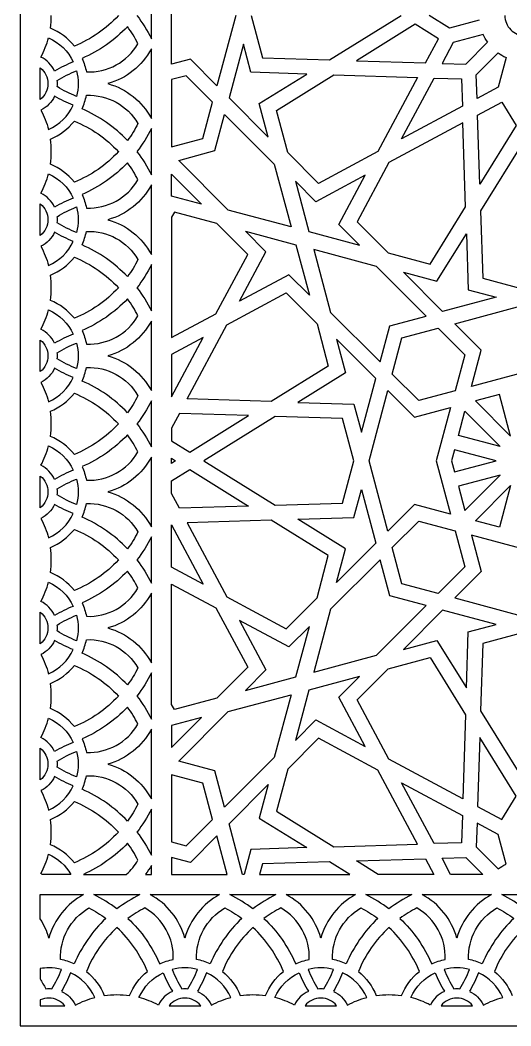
# Model space of a CAD drawing. Extents: x 7787 to 8787, y 5383 to 7383.
# Drawn here: x 7787 to 8273, y 5383 to 6378 of the extents above; entities that cross this region are included whole.
import ezdxf

# ---------------------------------------------------------------- set-up
doc = ezdxf.new("R2010")
doc.units = 0
doc.layers.add('DEFAULT_LAYER', color=1, linetype='CONTINUOUS')

msp = doc.modelspace()

# ---------------------------------------------------------------- linework, layer by layer
at = {"layer": 'DEFAULT_LAYER'}
for p, q in [((7786.82, 7382.55), (7786.82, 5382.55)), ((7936.82, 6334.32), (7936.82, 6430.79)), ((7916.82, 6359.68), (7916.82, 6405.43)), ((8000.45, 6382.55), (7981.83, 6313.08)), ((8015.65, 6382.55), (8026.84, 6340.79)), ((8093.45, 6338.68), (8164.18, 6382.55)), ((8212.08, 6370.13), (8192.04, 6382.55)), ((8178.11, 6373.92), (8119.96, 6337.85)), ((8201.18, 6359.61), (8178.11, 6373.92)), ((8241.66, 6378.06), (8212.08, 6370.13)), ((8245.47, 6363.87), (8215.88, 6355.94)), ((8008.05, 6354.19), (7993.82, 6301.09)), ((8015.48, 6326.45), (8008.05, 6354.19)), ((8188.36, 6335.68), (8201.18, 6359.61)), ((8215.88, 6355.94), (8204.74, 6335.17)), ((8228.3, 6334.42), (8249.96, 6356.08)), ((7916.82, 6280.78), (7916.82, 6349.62)), ((8238.69, 6324.04), (8260.35, 6345.7)), ((7955.57, 6339.34), (7936.82, 6334.32)), ((7981.83, 6313.08), (7955.57, 6339.34)), ((8026.84, 6340.79), (8093.45, 6338.68)), ((8119.96, 6337.85), (8188.36, 6335.68)), ((8204.74, 6335.17), (8228.3, 6334.42)), ((8268.14, 6341.2), (8260.21, 6311.61)), ((7806.82, 6299.57), (7806.82, 6330.83)), ((7951.18, 6322.96), (7936.82, 6319.12)), ((7977.45, 6296.7), (7951.18, 6322.96)), ((8070.91, 6324.7), (8015.48, 6326.45)), ((8023.78, 6295.47), (8070.91, 6324.7)), ((8040.79, 6288.74), (8097.42, 6323.87)), ((8097.42, 6323.87), (8180.61, 6321.24)), ((8239.43, 6300.48), (8238.69, 6324.04)), ((7936.82, 6319.12), (7936.82, 6252.52)), ((8180.61, 6321.24), (8141.29, 6247.88)), ((8164.67, 6260.41), (8197, 6320.72)), ((8197, 6320.72), (8224.13, 6319.86)), ((8224.13, 6319.86), (8224.98, 6292.73)), ((8260.21, 6311.61), (8239.43, 6300.48)), ((7967.83, 6260.83), (7977.45, 6296.7)), ((7993.82, 6301.09), (8032.69, 6262.22)), ((8032.69, 6262.22), (8023.78, 6295.47)), ((8224.98, 6292.73), (8164.67, 6260.41)), ((8239.95, 6284.09), (8263.87, 6296.91)), ((8263.87, 6296.91), (8278.18, 6273.85)), ((7979.82, 6248.84), (7989.44, 6284.71)), ((7989.44, 6284.71), (8038.56, 6235.58)), ((8051.98, 6246.97), (8040.79, 6288.74)), ((8242.11, 6215.7), (8239.95, 6284.09)), ((8225.5, 6276.35), (8152.14, 6237.03)), ((8228.13, 6193.16), (8225.5, 6276.35)), ((8278.18, 6273.85), (8242.11, 6215.7)), ((7916.82, 6224.97), (7916.82, 6270.73)), ((7936.82, 6252.52), (7967.83, 6260.83)), ((8286.82, 6259.92), (8242.95, 6189.19)), ((7943.95, 6239.23), (7979.82, 6248.84)), ((8082.56, 6216.4), (8051.98, 6246.97)), ((8141.29, 6247.88), (8082.56, 6216.4)), ((7993.08, 6190.1), (7943.95, 6239.23)), ((8038.56, 6235.58), (8055.21, 6173.45)), ((8152.14, 6237.03), (8120.66, 6178.29)), ((7936.82, 6225.59), (7966.44, 6195.97)), ((7936.82, 6203.9), (7936.82, 6225.59)), ((8128.77, 6224.5), (8079.88, 6198.3)), ((8102.57, 6175.62), (8128.77, 6224.5)), ((7916.82, 6146.08), (7916.82, 6214.92)), ((8079.88, 6198.3), (8059.58, 6218.6)), ((8059.58, 6218.6), (8072.96, 6168.69)), ((7966.44, 6195.97), (7936.82, 6203.9)), ((7806.82, 6164.86), (7806.82, 6196.13)), ((8193, 6136.53), (8228.13, 6193.16)), ((7939.92, 6187.87), (7936.82, 6182.87)), ((7936.82, 6182.87), (7936.82, 6063.8)), ((7981.69, 6176.68), (7939.92, 6187.87)), ((8055.21, 6173.45), (7993.08, 6190.1)), ((8242.95, 6189.19), (8245.05, 6122.58)), ((8012.27, 6146.1), (7981.69, 6176.68)), ((8122.87, 6155.32), (8102.57, 6175.62)), ((8120.66, 6178.29), (8151.24, 6147.72)), ((8030.36, 6148.78), (8010.06, 6169.08)), ((8010.06, 6169.08), (8059.97, 6155.7)), ((8072.96, 6168.69), (8122.87, 6155.32)), ((8199.73, 6119.52), (8228.97, 6166.65)), ((8228.97, 6166.65), (8230.72, 6111.22)), ((8059.97, 6155.7), (8073.34, 6105.79)), ((7980.78, 6087.37), (8012.27, 6146.1)), ((8004.16, 6099.9), (8030.36, 6148.78)), ((8077.71, 6150.95), (8094.36, 6088.81)), ((8139.85, 6134.3), (8077.71, 6150.95)), ((8151.24, 6147.72), (8193, 6136.53)), ((7916.82, 6090.27), (7916.82, 6136.02)), ((8188.98, 6085.17), (8139.85, 6134.3)), ((8053.04, 6126.09), (8004.16, 6099.9)), ((8073.34, 6105.79), (8053.04, 6126.09)), ((8205.35, 6089.56), (8166.49, 6128.43)), ((8166.49, 6128.43), (8199.73, 6119.52)), ((8245.05, 6122.58), (8286.82, 6111.39)), ((7991.63, 6076.52), (8050.37, 6108)), ((8050.37, 6108), (8080.94, 6077.43)), ((8258.45, 6103.79), (8205.35, 6089.56)), ((8230.72, 6111.22), (8258.45, 6103.79)), ((8217.34, 6077.57), (8286.82, 6096.19)), ((7936.82, 6063.8), (7980.78, 6087.37)), ((8094.36, 6088.81), (8143.49, 6039.68)), ((8153.1, 6075.56), (8188.98, 6085.17)), ((7916.82, 6011.37), (7916.82, 6080.21)), ((7952.31, 6003.16), (7991.63, 6076.52)), ((8080.94, 6077.43), (8092.13, 6035.66)), ((8143.49, 6039.68), (8153.1, 6075.56)), ((8165.09, 6063.57), (8200.97, 6073.18)), ((8200.97, 6073.18), (8227.23, 6046.92)), ((8243.61, 6051.31), (8217.34, 6077.57)), ((7936.82, 6005.34), (7968.26, 6063.99)), ((7968.26, 6063.99), (7936.82, 6047.14)), ((8155.48, 6027.69), (8165.09, 6063.57)), ((7806.82, 6030.16), (7806.82, 6061.42)), ((8139.1, 6023.31), (8100.23, 6062.17)), ((8100.23, 6062.17), (8109.14, 6028.93)), ((7936.82, 6047.14), (7936.82, 6005.34)), ((8227.23, 6046.92), (8217.62, 6011.05)), ((8233.99, 6015.43), (8243.61, 6051.31)), ((8092.13, 6035.66), (8035.5, 6000.53)), ((8109.14, 6028.93), (8062.01, 5999.69)), ((8124.87, 5970.21), (8139.1, 6023.31)), ((8181.74, 6001.43), (8155.48, 6027.69)), ((8286.82, 6029.59), (8233.99, 6015.43)), ((8035.5, 6000.53), (7952.31, 6003.16)), ((8132.47, 5941.84), (8151.09, 6011.32)), ((8151.09, 6011.32), (8177.35, 5985.05)), ((8217.62, 6011.05), (8181.74, 6001.43)), ((8261.59, 6007.63), (8237.79, 6001.25)), ((8272.63, 5966.41), (8261.59, 6007.63)), ((7916.82, 5955.56), (7916.82, 6001.32)), ((8062.01, 5999.69), (8117.44, 5997.94)), ((8117.44, 5997.94), (8124.87, 5970.21)), ((8177.35, 5985.05), (8213.23, 5994.67)), ((8213.23, 5994.67), (8199.07, 5941.84)), ((8237.79, 6001.25), (8272.63, 5966.41)), ((7944.57, 5988.71), (7936.82, 5974.25)), ((8012.97, 5986.55), (7944.57, 5988.71)), ((7954.81, 5950.48), (8012.97, 5986.55)), ((8039.47, 5985.71), (7968.74, 5941.84)), ((8106.08, 5983.61), (8039.47, 5985.71)), ((8117.27, 5941.84), (8106.08, 5983.61)), ((8221.04, 5967.07), (8227.41, 5990.87)), ((8227.41, 5990.87), (8262.25, 5956.03)), ((7936.82, 5974.25), (7936.82, 5961.64)), ((8262.25, 5956.03), (8221.04, 5967.07)), ((7936.82, 5961.64), (7954.81, 5950.48)), ((7916.82, 5876.67), (7916.82, 5945.51)), ((7936.82, 5944.36), (7940.88, 5941.84)), ((7936.82, 5939.32), (7936.82, 5944.36)), ((8217.23, 5952.89), (8214.28, 5941.84)), ((8258.45, 5941.84), (8217.23, 5952.89)), ((7940.88, 5941.84), (7936.82, 5939.32)), ((7936.82, 5922.04), (7954.81, 5933.2)), ((7954.81, 5933.2), (8012.97, 5897.13)), ((7968.74, 5941.84), (8039.47, 5897.97)), ((8106.08, 5900.08), (8117.27, 5941.84)), ((8151.09, 5872.37), (8132.47, 5941.84)), ((8199.07, 5941.84), (8213.23, 5889.02)), ((8214.28, 5941.84), (8217.23, 5930.8)), ((8217.23, 5930.8), (8258.45, 5941.84)), ((7806.82, 5895.45), (7806.82, 5926.72)), ((8262.25, 5927.66), (8221.04, 5916.61)), ((8227.41, 5892.82), (8262.25, 5927.66)), ((7936.82, 5909.43), (7936.82, 5922.04)), ((8117.44, 5885.74), (8124.87, 5913.47)), ((8124.87, 5913.47), (8139.1, 5860.38)), ((8221.04, 5916.61), (8227.41, 5892.82)), ((8237.79, 5882.44), (8272.63, 5917.28)), ((8272.63, 5917.28), (8261.59, 5876.06)), ((7944.57, 5894.97), (7936.82, 5909.43)), ((8012.97, 5897.13), (7944.57, 5894.97)), ((8039.47, 5897.97), (8106.08, 5900.08)), ((8177.35, 5898.63), (8151.09, 5872.37)), ((8213.23, 5889.02), (8177.35, 5898.63)), ((8062.01, 5883.99), (8117.44, 5885.74)), ((8109.14, 5854.76), (8062.01, 5883.99)), ((7936.82, 5878.35), (7968.26, 5819.69)), ((7936.82, 5836.54), (7936.82, 5878.35)), ((8035.5, 5883.15), (7952.31, 5880.52)), ((7952.31, 5880.52), (7991.63, 5807.16)), ((8092.13, 5848.03), (8035.5, 5883.15)), ((8155.48, 5855.99), (8181.74, 5882.25)), ((8181.74, 5882.25), (8217.62, 5872.64)), ((8261.59, 5876.06), (8237.79, 5882.44)), ((7916.82, 5820.86), (7916.82, 5866.61)), ((8217.62, 5872.64), (8227.23, 5836.76)), ((8286.82, 5854.1), (8233.99, 5868.25)), ((8233.99, 5868.25), (8243.61, 5832.38)), ((8139.1, 5860.38), (8100.23, 5821.51)), ((8100.23, 5821.51), (8109.14, 5854.76)), ((8165.09, 5820.12), (8155.48, 5855.99)), ((8080.94, 5806.26), (8092.13, 5848.03)), ((8143.49, 5844), (8094.36, 5794.87)), ((8153.1, 5808.13), (8143.49, 5844)), ((7968.26, 5819.69), (7936.82, 5836.54)), ((8227.23, 5836.76), (8200.97, 5810.5)), ((8243.61, 5832.38), (8217.34, 5806.11)), ((7936.82, 5819.88), (7980.78, 5796.32)), ((7936.82, 5700.82), (7936.82, 5819.88)), ((8200.97, 5810.5), (8165.09, 5820.12)), ((7916.82, 5741.96), (7916.82, 5810.8)), ((7991.63, 5807.16), (8050.37, 5775.68)), ((8050.37, 5775.68), (8080.94, 5806.26)), ((8188.98, 5798.51), (8153.1, 5808.13)), ((8217.34, 5806.11), (8286.82, 5787.5)), ((7980.78, 5796.32), (8012.27, 5737.58)), ((8094.36, 5794.87), (8077.71, 5732.73)), ((8139.85, 5749.38), (8188.98, 5798.51)), ((8205.35, 5794.12), (8166.49, 5755.26)), ((8258.45, 5779.9), (8205.35, 5794.12)), ((7806.82, 5760.75), (7806.82, 5792.01)), ((8004.16, 5783.79), (8030.36, 5734.91)), ((8053.04, 5757.59), (8004.16, 5783.79)), ((8073.34, 5777.89), (8053.04, 5757.59)), ((8059.97, 5727.98), (8073.34, 5777.89)), ((8230.72, 5772.47), (8258.45, 5779.9)), ((8166.49, 5755.26), (8199.73, 5764.16)), ((8199.73, 5764.16), (8228.97, 5717.04)), ((8228.97, 5717.04), (8230.72, 5772.47)), ((8286.82, 5772.3), (8245.05, 5761.1)), ((8245.05, 5761.1), (8242.95, 5694.5)), ((8077.71, 5732.73), (8139.85, 5749.38)), ((8151.24, 5735.97), (8193, 5747.16)), ((8193, 5747.16), (8228.13, 5690.53)), ((8012.27, 5737.58), (7981.69, 5707.01)), ((8030.36, 5734.91), (8010.06, 5714.61)), ((8120.66, 5705.39), (8151.24, 5735.97)), ((7916.82, 5686.15), (7916.82, 5731.91)), ((8010.06, 5714.61), (8059.97, 5727.98)), ((8122.87, 5728.37), (8072.96, 5714.99)), ((8102.57, 5708.06), (8122.87, 5728.37)), ((8072.96, 5714.99), (8059.58, 5665.08)), ((7981.69, 5707.01), (7939.92, 5695.81)), ((7993.08, 5693.59), (8055.21, 5710.24)), ((8055.21, 5710.24), (8038.56, 5648.1)), ((8128.77, 5659.18), (8102.57, 5708.06)), ((8152.14, 5646.65), (8120.66, 5705.39)), ((7939.92, 5695.81), (7936.82, 5700.82)), ((8242.95, 5694.5), (8286.82, 5623.77)), ((7936.82, 5658.1), (7966.44, 5687.72)), ((7966.44, 5687.72), (7936.82, 5679.78)), ((7943.95, 5644.46), (7993.08, 5693.59)), ((8059.58, 5665.08), (8079.88, 5685.38)), ((8079.88, 5685.38), (8128.77, 5659.18)), ((8228.13, 5690.53), (8225.5, 5607.34)), ((7916.82, 5607.26), (7916.82, 5676.1)), ((7936.82, 5679.78), (7936.82, 5658.1)), ((8082.56, 5667.29), (8051.98, 5636.71)), ((8141.29, 5635.81), (8082.56, 5667.29)), ((8242.11, 5667.99), (8239.95, 5599.59)), ((8278.18, 5609.84), (8242.11, 5667.99)), ((7806.82, 5626.04), (7806.82, 5657.31)), ((8038.56, 5648.1), (7989.44, 5598.97)), ((8225.5, 5607.34), (8152.14, 5646.65)), ((7979.82, 5634.85), (7943.95, 5644.46)), ((7989.44, 5598.97), (7979.82, 5634.85)), ((8051.98, 5636.71), (8040.79, 5594.95)), ((8180.61, 5562.45), (8141.29, 5635.81)), ((7967.83, 5622.86), (7936.82, 5631.17)), ((7936.82, 5631.17), (7936.82, 5564.57)), ((7977.45, 5586.98), (7967.83, 5622.86)), ((7993.82, 5582.59), (8032.69, 5621.46)), ((8032.69, 5621.46), (8023.78, 5588.21)), ((8164.67, 5623.28), (8224.98, 5590.95)), ((8197, 5562.97), (8164.67, 5623.28)), ((8263.87, 5586.77), (8278.18, 5609.84)), ((7916.82, 5551.45), (7916.82, 5597.2)), ((8040.79, 5594.95), (8097.42, 5559.82)), ((8239.95, 5599.59), (8263.87, 5586.77)), ((7951.18, 5560.72), (7977.45, 5586.98)), ((8023.78, 5588.21), (8070.91, 5558.98)), ((8224.98, 5590.95), (8224.13, 5563.82)), ((8007.23, 5532.55), (7993.82, 5582.59)), ((8239.43, 5583.21), (8238.69, 5559.65)), ((8260.21, 5572.07), (8239.43, 5583.21)), ((7981.83, 5570.6), (7955.57, 5544.34)), ((7992.03, 5532.55), (7981.83, 5570.6)), ((8268.14, 5542.48), (8260.21, 5572.07)), ((7936.82, 5564.57), (7951.18, 5560.72)), ((8015.48, 5557.23), (8008.87, 5532.55)), ((8070.91, 5558.98), (8015.48, 5557.23)), ((8097.42, 5559.82), (8180.61, 5562.45)), ((8224.13, 5563.82), (8197, 5562.97)), ((8238.69, 5559.65), (8260.35, 5537.99)), ((7955.57, 5544.34), (7936.82, 5549.37)), ((7936.82, 5549.37), (7936.82, 5532.55)), ((8093.45, 5545), (8026.84, 5542.9)), ((8113.52, 5532.55), (8093.45, 5545)), ((8119.96, 5545.84), (8188.36, 5548)), ((8141.38, 5532.55), (8119.96, 5545.84)), ((8188.36, 5548), (8196.63, 5532.55)), ((8204.74, 5548.52), (8228.3, 5549.26)), ((8213.3, 5532.55), (8204.74, 5548.52)), ((8228.3, 5549.26), (8245.01, 5532.55)), ((7916.82, 5532.55), (7916.82, 5541.39)), ((8026.84, 5542.9), (8024.07, 5532.55)), ((7837.23, 5532.55), (7808.82, 5532.55)), ((7849.56, 5532.55), (7892.08, 5532.55)), ((7911.17, 5532.55), (7916.82, 5532.55)), ((7936.82, 5532.55), (7992.03, 5532.55)), ((8008.87, 5532.55), (8007.23, 5532.55)), ((8024.07, 5532.55), (8113.52, 5532.55)), ((8196.63, 5532.55), (8141.38, 5532.55)), ((8245.01, 5532.55), (8213.3, 5532.55)), ((7806.82, 5512.55), (7849.77, 5512.55)), ((7806.82, 5488.56), (7806.82, 5512.55)), ((7859.83, 5512.55), (7905.58, 5512.55)), ((7915.64, 5512.55), (7984.48, 5512.55)), ((7994.53, 5512.55), (8040.28, 5512.55)), ((8050.34, 5512.55), (8119.18, 5512.55)), ((8129.24, 5512.55), (8174.99, 5512.55)), ((8185.05, 5512.55), (8253.89, 5512.55)), ((8263.94, 5512.55), (8309.69, 5512.55)), ((7806.82, 5439.29), (7806.82, 5429.23)), ((7806.82, 5408.18), (7806.82, 5402.55)), ((7806.82, 5402.55), (7830.98, 5402.55)), ((7934.42, 5402.55), (7965.69, 5402.55)), ((8069.13, 5402.55), (8100.39, 5402.55)), ((8203.83, 5402.55), (8235.1, 5402.55)), ((7786.82, 5382.55), (8786.82, 5382.55))]:
    msp.add_line(p, q, dxfattribs=at)
for centre, radius, start, end in [((7730.36, 6382.55), 87.36, 351.79778, 0), ((8286.82, 6382.55), 19.8, 180, 225), ((7793.84, 6299.04), 123.02, 26.92141, 36.13169), ((7794.39, 6315.2), 59.3, 38.73294, 67.76315), ((8286.82, 6382.55), 19.8, 225, 270), ((7730.36, 6382.55), 87.36, 331.96892, 345.49442), ((7854.85, 6383), 56.28, 267.65454, 329.8598), ((7794.39, 6315.2), 29.37, 24.9363, 63.54326), ((8286.82, 6382.55), 45.38, 234.31154, 245.68846), ((7881.32, 6228), 116.42, 111.07779, 121.1935), ((7794.39, 6315.2), 29.37, 0, 5.71559), ((7794.39, 6315.2), 29.37, 354.28441, 0), ((7794.39, 6315.2), 59.3, 335.09274, 348.75967), ((7794.39, 6315.2), 49.9, 294.31982, 334.57033), ((7793.84, 6164.33), 137.12, 43.56359, 66.65601), ((7794.39, 6315.2), 59.3, 292.23685, 321.26706), ((7730.36, 6247.85), 87.36, 0, 8.20222), ((7730.36, 6247.85), 87.36, 351.79778, 0), ((7794.39, 6180.5), 59.3, 38.73294, 67.76315), ((7793.84, 6164.33), 123.02, 26.92141, 36.13169), ((7730.36, 6247.85), 87.36, 331.96892, 345.49442), ((7854.85, 6248.29), 56.28, 267.65454, 329.8598), ((7794.39, 6180.5), 29.37, 24.9363, 63.54326), ((7881.32, 6093.29), 116.42, 111.07779, 121.1935), ((7794.39, 6180.5), 29.37, 360, 5.71559), ((7794.39, 6180.5), 29.37, 354.28441, 0), ((7794.39, 6180.5), 59.3, 335.09274, 348.75967), ((7794.39, 6180.5), 49.9, 294.31982, 334.57033), ((7793.84, 6029.63), 137.12, 43.56359, 66.65601), ((7794.39, 6180.5), 59.3, 292.23685, 321.26706), ((7730.36, 6113.14), 87.36, 0, 8.20222), ((7730.36, 6113.14), 87.36, 351.79778, 0), ((7794.39, 6045.79), 59.3, 38.73294, 67.76315), ((7793.84, 6029.63), 123.02, 26.92141, 36.13169), ((7730.36, 6113.14), 87.36, 331.96892, 345.49442), ((7854.85, 6113.59), 56.28, 267.65454, 329.8598), ((7794.39, 6045.79), 29.37, 24.9363, 63.54326), ((7881.32, 5958.59), 116.42, 111.07779, 121.1935), ((7794.39, 6045.79), 29.37, 0, 5.71559), ((7794.39, 6045.79), 29.37, 354.28441, 0), ((7794.39, 6045.79), 59.3, 335.09274, 348.75967), ((7794.39, 6045.79), 49.9, 294.31982, 334.57033), ((7793.84, 5894.92), 137.12, 43.56359, 66.65601), ((7794.39, 6045.79), 59.3, 292.23685, 321.26706), ((7730.36, 5978.44), 87.36, 0, 8.20222), ((7730.36, 5978.44), 87.36, 351.79778, 0), ((7794.39, 5911.09), 59.3, 38.73294, 67.76315), ((7793.84, 5894.92), 123.02, 26.92141, 36.13169), ((7730.36, 5978.44), 87.36, 331.96892, 345.49442), ((7854.85, 5978.88), 56.28, 267.65454, 329.8598), ((7794.39, 5911.09), 29.37, 24.9363, 63.54326), ((7881.32, 5823.88), 116.42, 111.07779, 121.1935), ((7794.39, 5911.09), 29.37, 0, 5.71559), ((7794.39, 5911.09), 29.37, 354.28441, 0), ((7794.39, 5911.09), 59.3, 335.09274, 348.75967), ((7794.39, 5911.09), 49.9, 294.31982, 334.57033), ((7793.84, 5760.22), 137.12, 43.56359, 66.65601), ((7794.39, 5911.09), 59.3, 292.23685, 321.26706), ((7730.36, 5843.73), 87.36, 0, 8.20222), ((7730.36, 5843.73), 87.36, 351.79778, 0), ((7794.39, 5776.38), 59.3, 38.73294, 67.76315), ((7793.84, 5760.22), 123.02, 26.92141, 36.13169), ((7730.36, 5843.73), 87.36, 331.96892, 345.49442), ((7854.85, 5844.18), 56.28, 267.65454, 329.8598), ((7794.39, 5776.38), 29.37, 24.9363, 63.54326), ((7881.32, 5689.18), 116.42, 111.07779, 121.1935), ((7794.39, 5776.38), 29.37, 360, 5.71559), ((7794.39, 5776.38), 29.37, 354.28441, 0), ((7794.39, 5776.38), 59.3, 335.09274, 348.75967), ((7794.39, 5776.38), 49.9, 294.31982, 334.57033), ((7793.84, 5625.51), 137.12, 43.56359, 66.65601), ((7794.39, 5776.38), 59.3, 292.23685, 321.26706), ((7730.36, 5709.03), 87.36, 0, 8.20222), ((7730.36, 5709.03), 87.36, 351.79778, 0), ((7794.39, 5641.68), 59.3, 38.73294, 67.76315), ((7793.84, 5625.51), 123.02, 26.92141, 36.13169), ((7730.36, 5709.03), 87.36, 331.96892, 345.49442), ((7854.85, 5709.47), 56.28, 267.65454, 329.8598), ((7794.39, 5641.68), 29.37, 24.9363, 63.54326), ((7881.32, 5554.47), 116.42, 111.07779, 121.1935), ((7794.39, 5641.68), 29.37, 0, 5.71559), ((7794.39, 5641.68), 29.37, 354.28441, 0), ((7794.39, 5641.68), 59.3, 335.09274, 348.75967), ((7794.39, 5641.68), 49.9, 294.31982, 334.57033), ((7793.84, 5490.81), 137.12, 43.56359, 66.65601), ((7794.39, 5641.68), 59.3, 292.23685, 321.26706), ((7730.36, 5574.32), 87.36, 0, 8.20222), ((7730.36, 5574.32), 87.36, 351.79778, 0), ((7794.39, 5506.97), 59.3, 38.73294, 67.76315), ((7793.84, 5490.81), 123.02, 26.92141, 36.13169), ((7730.36, 5574.32), 87.36, 331.96892, 345.49442), ((7854.85, 5574.77), 56.28, 311.40978, 329.8598), ((7794.39, 5506.97), 29.37, 60.56771, 63.54326), ((7883.15, 5450.59), 70.38, 118.30696, 164.41197), ((7799.19, 5389.57), 137.12, 52.4767, 63.75188), ((7966.22, 5389.57), 137.12, 116.24812, 127.5233), ((7882.26, 5450.59), 70.38, 15.58803, 61.69304), ((8017.85, 5450.59), 70.38, 118.30696, 164.41197), ((7933.89, 5389.57), 137.12, 52.4767, 63.75188), ((8100.93, 5389.57), 137.12, 116.24812, 127.5233), ((8016.97, 5450.59), 70.38, 15.58803, 61.69304), ((8152.56, 5450.59), 70.38, 118.30696, 164.41197), ((8068.6, 5389.57), 137.12, 52.4767, 63.75188), ((8235.63, 5389.57), 137.12, 116.24812, 127.5233), ((8151.67, 5450.59), 70.38, 15.58803, 61.69304), ((8287.26, 5450.59), 70.38, 118.30696, 164.41197), ((8203.3, 5389.57), 137.12, 52.4767, 63.75188), ((7966.22, 5389.57), 123.02, 116.92141, 126.13169), ((7882.26, 5450.59), 56.28, 357.65454, 59.8598), ((8100.93, 5389.57), 123.02, 116.92141, 126.13169), ((8016.97, 5450.59), 56.28, 357.65454, 59.8598), ((8235.63, 5389.57), 123.02, 116.92141, 126.13169), ((8151.67, 5450.59), 56.28, 357.65454, 59.8598), ((7747.56, 5450.59), 70.38, 15.58803, 32.64915), ((7966.22, 5389.57), 137.12, 133.56359, 156.65601), ((8100.93, 5389.57), 137.12, 133.56359, 156.65601), ((8235.63, 5389.57), 137.12, 133.56359, 156.65601), ((8370.34, 5389.57), 137.12, 133.56359, 156.65601), ((7966.22, 5389.57), 123.02, 132.75747, 157.63598), ((7799.19, 5389.57), 123.02, 22.36402, 47.24253), ((8100.93, 5389.57), 123.02, 132.75747, 157.63598), ((7933.89, 5389.57), 123.02, 22.36402, 47.24253), ((8235.63, 5389.57), 123.02, 132.75747, 157.63598), ((8068.6, 5389.57), 123.02, 22.36402, 47.24253), ((8370.34, 5389.57), 123.02, 132.75747, 157.63598), ((7815.35, 5390.12), 59.3, 65.09274, 78.75967), ((7950.06, 5390.12), 59.3, 65.09274, 78.75967), ((8084.76, 5390.12), 59.3, 65.09274, 78.75967), ((8219.47, 5390.12), 59.3, 65.09274, 78.75967), ((7815.35, 5390.12), 49.9, 90, 99.8457), ((7815.35, 5390.12), 49.9, 75.38219, 90), ((7728.15, 5477.06), 107.02, 327.37073, 338.82961), ((7950.06, 5390.12), 49.9, 90, 104.61781), ((8037.26, 5477.06), 107.02, 201.17039, 212.62927), ((7950.06, 5390.12), 49.9, 75.38219, 90), ((7862.85, 5477.06), 107.02, 327.37073, 338.82961), ((8084.76, 5390.12), 49.9, 90, 104.61781), ((8171.97, 5477.06), 107.02, 201.17039, 212.62927), ((8084.76, 5390.12), 49.9, 75.38219, 90), ((7997.56, 5477.06), 107.02, 327.37073, 338.82961), ((8219.47, 5390.12), 49.9, 90, 104.61781), ((8306.67, 5477.06), 107.02, 201.17039, 212.62927), ((8219.47, 5390.12), 49.9, 75.38219, 90), ((8132.26, 5477.06), 107.02, 327.37073, 338.82961), ((7902.56, 5477.06), 107.02, 206.54679, 212.62927), ((7815.35, 5390.12), 49.9, 24.31982, 64.57033), ((8037.26, 5477.06), 116.42, 201.07779, 211.1935), ((7950.06, 5390.12), 49.9, 24.31982, 64.57033), ((8171.97, 5477.06), 116.42, 201.07779, 211.1935), ((8084.76, 5390.12), 49.9, 24.31982, 64.57033), ((8306.67, 5477.06), 116.42, 201.07779, 211.1935), ((8219.47, 5390.12), 49.9, 24.31982, 64.57033), ((7950.06, 5390.12), 29.37, 114.9363, 153.54326), ((8084.76, 5390.12), 29.37, 114.9363, 153.54326), ((8219.47, 5390.12), 29.37, 114.9363, 153.54326), ((7815.35, 5390.12), 19.97, 90, 115.28973), ((7815.35, 5390.12), 19.97, 38.49389, 90), ((7882.7, 5326.1), 87.36, 61.96892, 75.49442), ((7950.06, 5390.12), 19.97, 90, 141.50611), ((7950.06, 5390.12), 19.97, 38.49389, 90), ((8017.41, 5326.1), 87.36, 61.96892, 75.49442), ((8084.76, 5390.12), 19.97, 90, 141.50611), ((8084.76, 5390.12), 19.97, 38.49389, 90), ((8152.11, 5326.1), 87.36, 61.96892, 75.49442), ((8219.47, 5390.12), 19.97, 90, 141.50611), ((8219.47, 5390.12), 19.97, 38.49389, 90)]:
    msp.add_arc(centre, radius, start, end, dxfattribs=at)
at = {"layer": 'DEFAULT_LAYER', "extrusion": (0, 0, -1)}
for centre, radius, start, end in [((-7793.84, 6466.07), 123.02, 222.75747, 247.63598), ((-7793.84, 6299.04), 137.12, 142.4767, 153.75188), ((-7793.84, 6466.07), 137.12, 223.56359, 246.65601), ((-8286.82, 6382.55), 45.38, 324.31154, 335.68846), ((-7794.39, 6315.2), 49.9, 114.31982, 154.57033), ((-7854.85, 6383), 70.38, 208.30696, 254.41197), ((-7794.39, 6315.2), 59.3, 155.09274, 168.75967), ((-7794.39, 6315.2), 19.97, 128.49389, 180), ((-7881.32, 6228), 107.02, 57.37073, 68.82961), ((-7794.39, 6315.2), 49.9, 165.38219, 180), ((-7794.39, 6315.2), 19.97, 180, 231.50611), ((-7881.32, 6402.41), 107.02, 291.17039, 302.62927), ((-7794.39, 6315.2), 49.9, 180, 194.61781), ((-7854.85, 6247.41), 70.38, 105.58803, 151.69304), ((-7794.39, 6315.2), 29.37, 204.9363, 243.54326), ((-7881.32, 6402.41), 116.42, 291.07779, 301.1935), ((-7854.85, 6247.41), 56.28, 87.65454, 149.8598), ((-7730.36, 6247.85), 87.36, 151.96892, 165.49442), ((-7793.84, 6164.33), 123.02, 112.36402, 137.24253), ((-7793.84, 6331.37), 123.02, 206.92141, 216.13169), ((-7793.84, 6331.37), 137.12, 206.24812, 217.5233), ((-7793.84, 6331.37), 123.02, 222.75747, 247.63598), ((-7793.84, 6164.33), 137.12, 142.4767, 153.75188), ((-7793.84, 6331.37), 137.12, 223.56359, 246.65601), ((-7794.39, 6180.5), 49.9, 114.31982, 154.57033), ((-7854.85, 6248.29), 70.38, 208.30696, 254.41197), ((-7794.39, 6180.5), 59.3, 155.09274, 168.75967), ((-7794.39, 6180.5), 19.97, 128.49389, 180), ((-7881.32, 6093.29), 107.02, 57.37073, 68.82961), ((-7794.39, 6180.5), 49.9, 165.38219, 180), ((-7794.39, 6180.5), 19.97, 180, 231.50611), ((-7881.32, 6267.7), 107.02, 291.17039, 302.62927), ((-7794.39, 6180.5), 49.9, 180, 194.61781), ((-7854.85, 6112.7), 70.38, 105.58803, 151.69304), ((-7794.39, 6180.5), 29.37, 204.9363, 243.54326), ((-7881.32, 6267.7), 116.42, 291.07779, 301.1935), ((-7854.85, 6112.7), 56.28, 87.65454, 149.8598), ((-7730.36, 6113.14), 87.36, 151.96892, 165.49442), ((-7793.84, 6029.63), 123.02, 112.36402, 137.24253), ((-7793.84, 6196.66), 123.02, 206.92141, 216.13169), ((-7793.84, 6196.66), 137.12, 206.24812, 217.5233), ((-7793.84, 6196.66), 123.02, 222.75747, 247.63598), ((-7793.84, 6029.63), 137.12, 142.4767, 153.75188), ((-7793.84, 6196.66), 137.12, 223.56359, 246.65601), ((-7794.39, 6045.79), 49.9, 114.31982, 154.57033), ((-7854.85, 6113.59), 70.38, 208.30696, 254.41197), ((-7794.39, 6045.79), 59.3, 155.09274, 168.75967), ((-7794.39, 6045.79), 19.97, 128.49389, 180), ((-7881.32, 5958.59), 107.02, 57.37073, 68.82961), ((-7794.39, 6045.79), 49.9, 165.38219, 180), ((-7794.39, 6045.79), 19.97, 180, 231.50611), ((-7881.32, 6133), 107.02, 291.17039, 302.62927), ((-7794.39, 6045.79), 49.9, 180, 194.61781), ((-7854.85, 5978), 70.38, 105.58803, 151.69304), ((-7794.39, 6045.79), 29.37, 204.9363, 243.54326), ((-7881.32, 6133), 116.42, 291.07779, 301.1935), ((-7854.85, 5978), 56.28, 87.65454, 149.8598), ((-7730.36, 5978.44), 87.36, 151.96892, 165.49442), ((-7793.84, 5894.92), 123.02, 112.36402, 137.24253), ((-7793.84, 6061.96), 123.02, 206.92141, 216.13169), ((-7793.84, 6061.96), 137.12, 206.24812, 217.5233), ((-7793.84, 6061.96), 123.02, 222.75747, 247.63598), ((-7793.84, 5894.92), 137.12, 142.4767, 153.75188), ((-7793.84, 6061.96), 137.12, 223.56359, 246.65601), ((-7794.39, 5911.09), 49.9, 114.31982, 154.57033), ((-7854.85, 5978.88), 70.38, 208.30696, 254.41197), ((-7794.39, 5911.09), 59.3, 155.09274, 168.75967), ((-7794.39, 5911.09), 19.97, 128.49389, 180), ((-7881.32, 5823.88), 107.02, 57.37073, 68.82961), ((-7794.39, 5911.09), 49.9, 165.38219, 180), ((-7794.39, 5911.09), 19.97, 180, 231.50611), ((-7881.32, 5998.29), 107.02, 291.17039, 302.62927), ((-7794.39, 5911.09), 49.9, 180, 194.61781), ((-7854.85, 5843.29), 70.38, 105.58803, 151.69304), ((-7794.39, 5911.09), 29.37, 204.9363, 243.54326), ((-7881.32, 5998.29), 116.42, 291.07779, 301.1935), ((-7854.85, 5843.29), 56.28, 87.65454, 149.8598), ((-7730.36, 5843.73), 87.36, 151.96892, 165.49442), ((-7793.84, 5760.22), 123.02, 112.36402, 137.24253), ((-7793.84, 5927.25), 123.02, 206.92141, 216.13169), ((-7793.84, 5927.25), 137.12, 206.24812, 217.5233), ((-7793.84, 5927.25), 123.02, 222.75747, 247.63598), ((-7793.84, 5760.22), 137.12, 142.4767, 153.75188), ((-7793.84, 5927.25), 137.12, 223.56359, 246.65601), ((-7794.39, 5776.38), 49.9, 114.31982, 154.57033), ((-7854.85, 5844.18), 70.38, 208.30696, 254.41197), ((-7794.39, 5776.38), 59.3, 155.09274, 168.75967), ((-7794.39, 5776.38), 19.97, 128.49389, 180), ((-7881.32, 5689.18), 107.02, 57.37073, 68.82961), ((-7794.39, 5776.38), 49.9, 165.38219, 180), ((-7794.39, 5776.38), 19.97, 180, 231.50611), ((-7794.39, 5776.38), 49.9, 180, 194.61781), ((-7854.85, 5708.59), 70.38, 105.58803, 151.69304), ((-7794.39, 5776.38), 29.37, 204.9363, 243.54326), ((-7881.32, 5863.59), 116.42, 291.07779, 301.1935), ((-7881.32, 5863.59), 107.02, 291.17039, 302.62927), ((-7854.85, 5708.59), 56.28, 87.65454, 149.8598), ((-7730.36, 5709.03), 87.36, 151.96892, 165.49442), ((-7793.84, 5625.51), 123.02, 112.36402, 137.24253), ((-7793.84, 5792.55), 123.02, 206.92141, 216.13169), ((-7793.84, 5792.55), 137.12, 206.24812, 217.5233), ((-7793.84, 5792.55), 123.02, 222.75747, 247.63598), ((-7793.84, 5625.51), 137.12, 142.4767, 153.75188), ((-7793.84, 5792.55), 137.12, 223.56359, 246.65601), ((-7794.39, 5641.68), 49.9, 114.31982, 154.57033), ((-7854.85, 5709.47), 70.38, 208.30696, 254.41197), ((-7794.39, 5641.68), 59.3, 155.09274, 168.75967), ((-7794.39, 5641.68), 19.97, 128.49389, 180), ((-7881.32, 5554.47), 107.02, 57.37073, 68.82961), ((-7794.39, 5641.68), 49.9, 165.38219, 180), ((-7794.39, 5641.68), 19.97, 180, 231.50611), ((-7881.32, 5728.88), 107.02, 291.17039, 302.62927), ((-7794.39, 5641.68), 49.9, 180, 194.61781), ((-7854.85, 5573.88), 70.38, 105.58803, 151.69304), ((-7794.39, 5641.68), 29.37, 204.9363, 243.54326), ((-7881.32, 5728.88), 116.42, 291.07779, 301.1935), ((-7854.85, 5573.88), 56.28, 87.65454, 149.8598), ((-7730.36, 5574.32), 87.36, 151.96892, 165.49442), ((-7793.84, 5490.81), 123.02, 112.36402, 137.24253), ((-7793.84, 5657.84), 123.02, 206.92141, 216.13169), ((-7793.84, 5657.84), 137.12, 206.24812, 217.5233), ((-7793.84, 5657.84), 123.02, 222.75747, 247.63598), ((-7793.84, 5490.81), 137.12, 142.4767, 153.75188), ((-7793.84, 5657.84), 137.12, 223.56359, 246.02233), ((-7794.39, 5506.97), 49.9, 114.31982, 149.15699), ((-7854.85, 5574.77), 70.38, 208.30696, 216.85158), ((-8286.82, 5501.13), 45.38, 54.31154, 65.68846), ((-7883.15, 5450.59), 56.28, 357.65454, 59.8598), ((-7799.19, 5389.57), 123.02, 116.92141, 126.13169), ((-8017.85, 5450.59), 56.28, 357.65454, 59.8598), ((-7933.89, 5389.57), 123.02, 116.92141, 126.13169), ((-8152.56, 5450.59), 56.28, 357.65454, 59.8598), ((-8068.6, 5389.57), 123.02, 116.92141, 126.13169), ((-8287.26, 5450.59), 56.28, 357.65454, 59.8598), ((-8203.3, 5389.57), 123.02, 116.92141, 126.13169), ((-7799.19, 5389.57), 137.12, 133.56359, 156.65601), ((-7933.89, 5389.57), 137.12, 133.56359, 156.65601), ((-8068.6, 5389.57), 137.12, 133.56359, 156.65601), ((-7950.06, 5390.12), 59.3, 65.09274, 78.75967), ((-8084.76, 5390.12), 59.3, 65.09274, 78.75967), ((-8219.47, 5390.12), 59.3, 65.09274, 78.75967), ((-7815.35, 5390.12), 59.3, 128.73294, 157.76315), ((-7950.06, 5390.12), 59.3, 22.23685, 51.26706), ((-7950.06, 5390.12), 59.3, 128.73294, 157.76315), ((-8084.76, 5390.12), 59.3, 22.23685, 51.26706), ((-8084.76, 5390.12), 59.3, 128.73294, 157.76315), ((-8219.47, 5390.12), 59.3, 22.23685, 51.26706), ((-8219.47, 5390.12), 59.3, 128.73294, 157.76315), ((-7728.15, 5477.06), 116.42, 201.07779, 211.1935), ((-7950.06, 5390.12), 49.9, 24.31982, 64.57033), ((-7862.85, 5477.06), 116.42, 201.07779, 211.1935), ((-8084.76, 5390.12), 49.9, 24.31982, 64.57033), ((-7997.56, 5477.06), 116.42, 201.07779, 211.1935), ((-8219.47, 5390.12), 49.9, 24.31982, 64.57033), ((-8132.26, 5477.06), 116.42, 201.07779, 211.1935), ((-7815.35, 5390.12), 29.37, 84.28441, 90), ((-7815.35, 5390.12), 29.37, 90, 95.71559), ((-7815.35, 5390.12), 29.37, 114.9363, 153.54326), ((-7950.06, 5390.12), 29.37, 84.28441, 90), ((-7950.06, 5390.12), 29.37, 90, 95.71559), ((-7950.06, 5390.12), 29.37, 114.9363, 153.54326), ((-8084.76, 5390.12), 29.37, 84.28441, 90), ((-8084.76, 5390.12), 29.37, 90, 95.71559), ((-8084.76, 5390.12), 29.37, 114.9363, 153.54326), ((-8219.47, 5390.12), 29.37, 84.28441, 90), ((-8219.47, 5390.12), 29.37, 90, 95.71559), ((-8219.47, 5390.12), 29.37, 114.9363, 153.54326), ((-7882.7, 5326.1), 87.36, 61.96892, 75.49442), ((-7882.7, 5326.1), 87.36, 81.79778, 90), ((-7882.7, 5326.1), 87.36, 90, 98.20222), ((-8017.41, 5326.1), 87.36, 61.96892, 75.49442), ((-8017.41, 5326.1), 87.36, 81.79778, 90), ((-8017.41, 5326.1), 87.36, 90, 98.20222), ((-8152.11, 5326.1), 87.36, 61.96892, 75.49442), ((-8152.11, 5326.1), 87.36, 81.79778, 90), ((-8152.11, 5326.1), 87.36, 90, 98.20222), ((-8286.82, 5326.1), 87.36, 61.96892, 75.49442)]:
    msp.add_arc(centre, radius, start, end, dxfattribs=at)

doc.saveas('drawing.dxf')
